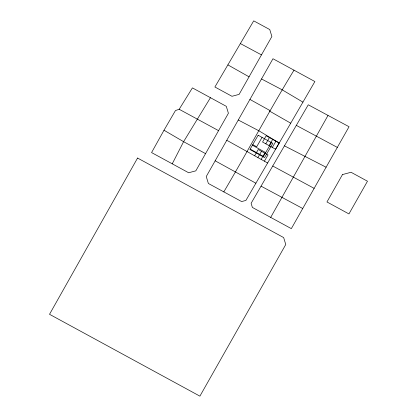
<?xml version="1.0" encoding="UTF-8"?>
<svg xmlns="http://www.w3.org/2000/svg" width="417" height="417" viewBox="0 0 417 417"><rect width="100%" height="100%" fill="white"/><g stroke="black" fill="none" stroke-linecap="round" stroke-linejoin="round"><path stroke-width="0.63" d="M172.247 163.813L183.595 141.681L210.455 97.703M164.006 130.234L151.574 152.57L188.666 172.758L195.813 170.845L228.407 113.268L226.295 106.33L192.419 87.883L179.18 109.28L175.463 110.547L164.006 130.234L183.595 141.681L205.555 153.644M270.69 217.403L328.023 115.42L349.045 126.732L291.332 228.636L252.368 207.421L251.123 203.267L308.272 104.787L328.023 115.42M261.469 54.888L271.879 36.503L269.757 29.555L253.703 20.85L214.896 86.997L231.972 96.291L239.113 94.378L261.469 54.888L240.526 43.649M226.785 140.284L206.253 176.532L208.375 183.48L241.615 201.562L245.894 200.436L314.887 81.544L272.968 58.74L226.785 140.284L267.62 162.995M223.809 191.883C247.656 151.553 269.559 110.13 294.011 70.16M262.064 137.401L256.669 146.763L252.759 144.6M254.646 155.75L258.248 149.51L268.011 154.915L264.409 161.155M257.904 157.553L261.501 151.314M265.817 143.823L269.413 137.579M261.157 159.357L264.753 153.112M269.074 145.622L272.671 139.382M272.327 147.425L275.924 141.186M279.176 142.984L275.58 149.229L262.564 142.02L266.161 135.78L279.176 142.984L258.978 130.839L238.263 120.002M271.457 142.604L263.429 156.438L250.179 149.077M326.104 167.227L284.446 145.856M261.516 78.964L282.262 89.869L302.93 102.139M302.732 208.505L261.058 186.159M296.325 125.376L337.332 147.415M272.744 166.013L314.142 188.369M179.18 109.28L218.571 130.651M215.162 160.811L255.887 183.214M249.924 99.428L269.95 110.536L269.601 111.12L290.722 123.187M252.4 145.225L265.671 152.57M227.953 64.922L249.053 76.822M137.563 158.048L49.524 314.298L199.899 396.15L285.765 244.513L283.654 237.575L137.563 158.048M342.472 174.577L326.964 201.958L348.946 213.921L367.476 181.218L351.036 172.273L342.472 174.577M258.159 135.238L249.945 149.489L264.597 157.6L272.812 143.354L258.159 135.238"/></g></svg>
